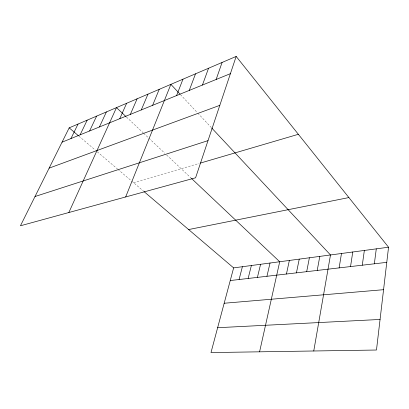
<?xml version="1.0" encoding="UTF-8"?>
<svg xmlns="http://www.w3.org/2000/svg" width="409" height="409" viewBox="0 0 409 409"><rect width="100%" height="100%" fill="white"/><g stroke="black" fill="none" stroke-linecap="round" stroke-linejoin="round"><path stroke-width="0.31" stroke-dasharray="2.04 1.53" d="M133.579 182.69L199.26 163.401M78.865 136.105L95.358 150.149M97.255 151.759L117.363 168.881M117.848 169.295L131.223 180.686M131.693 181.085L143.533 191.167M126.427 117.015L143.222 132.869M143.677 133.303L164.801 153.247M166.662 155.001L191.008 177.987M180.441 94.576L197.373 112.68M197.808 113.14L211.295 127.557"/><path stroke-width="0.61" d="M236.167 56.432L195.584 177.797L20.45 225.788L69.182 127.853L236.167 56.432L388.55 247.22L376.479 350.022L210.988 352.568L233.631 267.885L144.019 191.581M374.347 263.8L376.285 248.856M362.277 265.201L364.358 250.446M350.539 266.566L352.762 251.995M339.122 267.89L341.479 253.498M313.759 350.983L330.498 254.965L211.729 128.022M317.21 270.441L319.802 256.392M306.684 271.663L309.388 257.782M296.433 272.854L299.245 259.132M286.448 274.015L289.352 260.451M259.587 351.822L279.71 261.74L191.463 178.421M266.939 276.279L270.027 263.033M257.414 277.389L260.584 264.291M248.13 278.468L251.377 265.518M239.076 279.521L242.394 266.719M216.141 79.469L222.082 62.454M202.44 85.046L208.544 68.247M189.265 90.409L195.512 73.819M176.586 95.568L182.966 79.188M125.665 196.959L170.875 84.356L180.006 94.116M152.618 105.317L159.219 89.341M141.279 109.934L147.971 94.152M130.338 114.387L137.112 98.799M119.776 118.687L126.621 103.288M68.845 212.527L116.483 107.623L125.977 116.585M99.413 126.974L106.381 111.943M89.602 130.967L96.616 116.12M80.113 134.827L87.173 120.159M70.936 138.564L78.032 124.07M62.056 142.179L230.405 73.666M49.136 168.135L219.812 105.343M35.016 196.514L208.007 140.635M200.487 163.043L298.36 134.295M188.615 229.556L348.892 197.567M233.631 267.885L388.55 247.22M230.241 280.548L386.771 262.353M224.173 303.248L383.565 289.695M217.634 327.711L380.068 319.455M69.182 127.853L78.38 135.691"/></g></svg>
